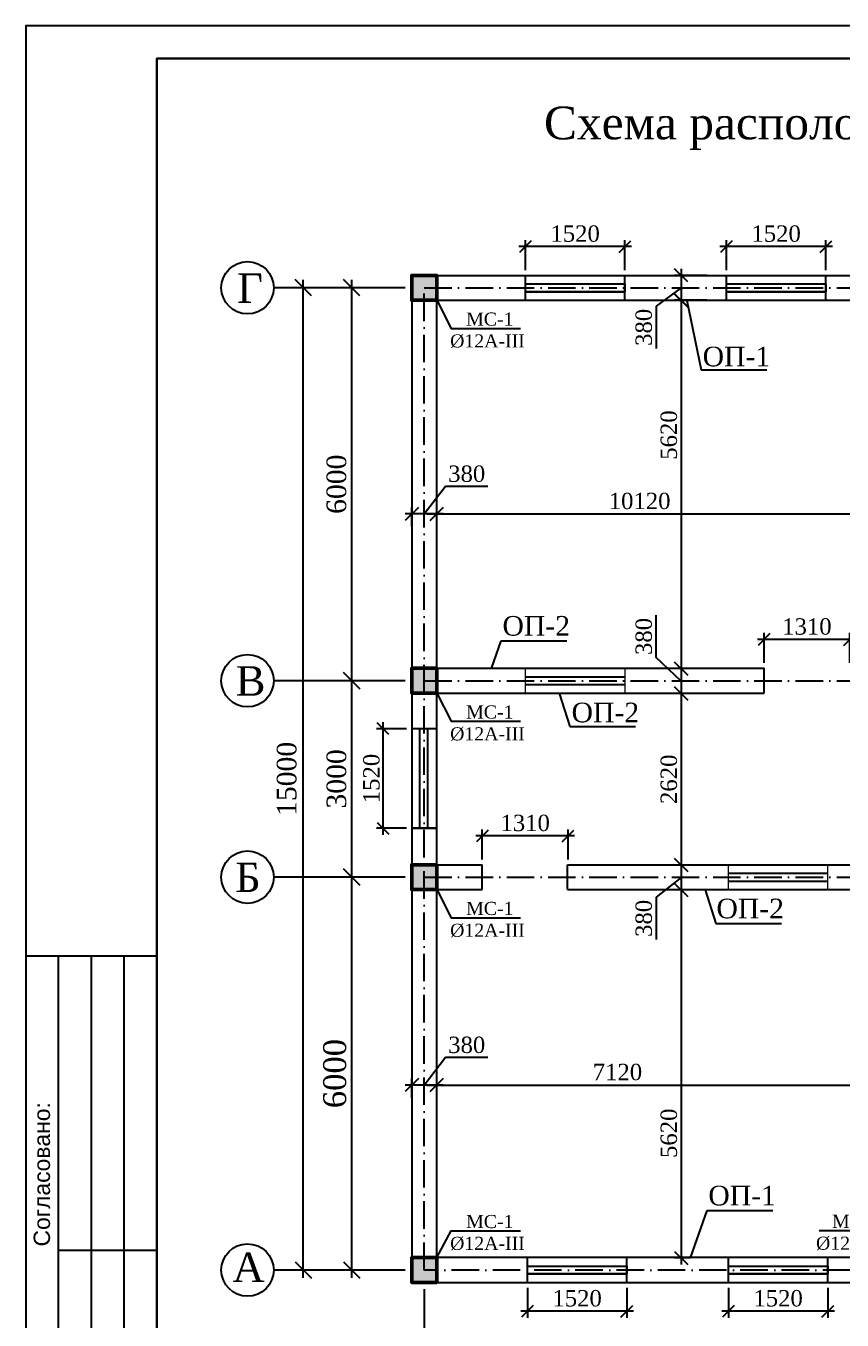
# Model space of a CAD drawing. Header units: millimetres. Extents: x 572274 to 2241483, y -888675 to -304135.
# Drawn here: x 1187025 to 1199493, y -635072 to -615307 of the extents above; entities that cross this region are included whole.
import ezdxf

# ---------------------------------------------------------------- set-up
doc = ezdxf.new("R2010")
doc.units = ezdxf.units.MM
for name, pattern in [('ACAD_ISO02W100', [15, 12, -3]), ('ACAD_ISO04W100', [30, 24, -3, 0, -3]), ('ACAD_ISO10W100', [18, 12, -3, 0, -3])]:
    doc.linetypes.add(name, pattern=pattern)
doc.layers.add('oc', color=10, linetype='ACAD_ISO04W100')
doc.layers.add('стены', color=250, linetype='Continuous', lineweight=30)
doc.styles.add('arial', font='arial.ttf', dxfattribs={"height": 300})
doc.styles.add('Arial Gyr', font='arial.ttf')
doc.styles.get("Standard").update_dxf_attribs({"font": 'isocpeur.ttf'})
doc.styles.add('WMF-Times New Roman0', font='times.ttf')
doc.dimstyles.new('ISO-25$0', dxfattribs={"dimtxt": 300, "dimasz": 200, "dimexe": 100, "dimexo": 300, "dimgap": 50, "dimtad": 1, "dimdec": 0, "dimtxsty": 'Standard', "dimblk": 'OBLIQUE', "dimcen": 250, "dimdle": 150, "dimadec": 0, "dimazin": 0, "dimtfac": 1, "dimtdec": 0, "dimtmove": 0, "dimatfit": 3, "dimldrblk": 'OBLIQUE', "dimfxl": 1.25, "dimarcsym": 0})

# ---------------------------------------------------------------- blocks, each defined once
blk = doc.blocks.new('shtamp cheti azu')
blk.add_line((455458, 81217), (457458, 81217))
at = {"lineweight": 25, "ltscale": 100}
for p, q in [((455958, 74717), (455958, 81217)), ((456458, 74717), (456458, 81217)), ((456958, 74717), (456958, 81217)), ((457458, 76717), (455958, 76717)), ((456258, 66217), (456258, 74717)), ((456758, 66217), (456758, 74717)), ((457458, 74702), (455458, 74702)), ((457458, 72217), (456258, 72217)), ((457458, 68717), (456258, 68717)), ((457458, 66217), (456258, 66217))]:
    blk.add_line(p, q, dxfattribs=at)
at = {"color": 1, "linetype": 'ACAD_ISO02W100', "lineweight": 5, "ltscale": 70, "char_height": 250, "attachment_point": 1, "rotation": 90, "style": 'arial'}
for s, insert in [('{\\fArial|b0|i0|c204|p34;Согласовано:}', (455576, 76776)), ('{\\fArial|b0|i0|c204|p34;Взам. инв. N}', (456376, 72315)), ('{\\fArial|b0|i0|c204|p34;Подпись и дата}', (456376, 68815)), ('{\\fArial|b0|i0|c204|p34;Инв. N подл.}', (456376, 66315))]:
    blk.add_mtext(s, dxfattribs=dict(at, insert=insert))
blk = doc.blocks.new('_Oblique')
at = {"color": 0, "linetype": 'ByBlock', "lineweight": -2}
blk.add_line((-0.5, -0.5), (0.5, 0.5), dxfattribs=at)
blk = doc.blocks.new('*D527')
at = {"color": 0, "lineweight": -2, "transparency": 16777216}
for p, q in [((1193110, -634597), (1193110, -635734)), ((1200610, -634796), (1200610, -635734)), ((1200730, -635614), (1192990, -635614))]:
    blk.add_line(p, q, dxfattribs=at)
at = {"layer": 'Defpoints', "color": 0, "lineweight": 25, "transparency": 16777216}
for p in [(1193110, -634497), (1200610, -634696), (1193110, -635614)]:
    blk.add_point(p, dxfattribs=at)
at = {"color": 0, "lineweight": -2, "transparency": 16777216, "xscale": 250, "yscale": 250, "zscale": 250, "rotation": 180}
blk.add_blockref('_Oblique', (1193110, -635614), dxfattribs=at)
at = {"color": 0, "lineweight": -2, "transparency": 16777216, "xscale": 250, "yscale": 250, "zscale": 250}
blk.add_blockref('_Oblique', (1200610, -635614), dxfattribs=at)
at = {"color": 0, "lineweight": 25, "transparency": 16777216, "insert": (1196860, -635381), "char_height": 300, "attachment_point": 5, "style": 'WMF-Times New Roman0'}
blk.add_mtext('7500', dxfattribs=at)
blk = doc.blocks.new('*D528')
at = {"color": 0, "lineweight": -2, "transparency": 16777216}
for p, q in [((1193110, -634597), (1193110, -636417)), ((1214110, -634597), (1214110, -636417)), ((1214230, -636297), (1192990, -636297))]:
    blk.add_line(p, q, dxfattribs=at)
at = {"layer": 'Defpoints', "color": 0, "lineweight": 25, "transparency": 16777216}
for p in [(1193110, -634497), (1214110, -634497), (1193110, -636297)]:
    blk.add_point(p, dxfattribs=at)
at = {"color": 0, "lineweight": -2, "transparency": 16777216, "xscale": 250, "yscale": 250, "zscale": 250, "rotation": 180}
blk.add_blockref('_Oblique', (1193110, -636297), dxfattribs=at)
at = {"color": 0, "lineweight": -2, "transparency": 16777216, "xscale": 250, "yscale": 250, "zscale": 250}
blk.add_blockref('_Oblique', (1214110, -636297), dxfattribs=at)
at = {"color": 0, "lineweight": 25, "transparency": 16777216, "insert": (1202559, -636044), "char_height": 300, "attachment_point": 5, "style": 'WMF-Times New Roman0'}
blk.add_mtext('21000', dxfattribs=at)
blk = doc.blocks.new('*D532')
at = {"color": 0, "lineweight": -2, "transparency": 16777216}
for p, q in [((1192820, -628307), (1191882, -628307)), ((1192002, -634427), (1192002, -628187)), ((1192820, -634307), (1191882, -634307))]:
    blk.add_line(p, q, dxfattribs=at)
at = {"layer": 'Defpoints', "color": 0, "lineweight": 25, "transparency": 16777216}
for p in [(1192002, -628307), (1192920, -628307), (1192920, -634307)]:
    blk.add_point(p, dxfattribs=at)
at = {"color": 0, "lineweight": -2, "transparency": 16777216, "xscale": 250, "yscale": 250, "zscale": 250}
for p, rotation in [((1192002, -628307), 90), ((1192002, -634307), 270)]:
    blk.add_blockref('_Oblique', p, dxfattribs=dict(at, rotation=rotation))
at = {"color": 0, "lineweight": 25, "transparency": 16777216, "insert": (1191744, -631307), "char_height": 300, "attachment_point": 5, "rotation": 90, "style": 'WMF-Times New Roman0'}
blk.add_mtext('{\\H1.1667x;6000}', dxfattribs=at)
blk = doc.blocks.new('*D533')
at = {"color": 0, "lineweight": -2, "transparency": 16777216}
for p, q in [((1192820, -625307), (1191882, -625307)), ((1192002, -628427), (1192002, -625187)), ((1192820, -628307), (1191882, -628307))]:
    blk.add_line(p, q, dxfattribs=at)
at = {"layer": 'Defpoints', "color": 0, "lineweight": 25, "transparency": 16777216}
for p in [(1192002, -625307), (1192920, -625307), (1192920, -628307)]:
    blk.add_point(p, dxfattribs=at)
at = {"color": 0, "lineweight": -2, "transparency": 16777216, "xscale": 250, "yscale": 250, "zscale": 250}
for p, rotation in [((1192002, -625307), 90), ((1192002, -628307), 270)]:
    blk.add_blockref('_Oblique', p, dxfattribs=dict(at, rotation=rotation))
at = {"color": 0, "lineweight": 25, "transparency": 16777216, "insert": (1191770, -626807), "char_height": 300, "attachment_point": 5, "rotation": 90, "style": 'WMF-Times New Roman0'}
blk.add_mtext('3000', dxfattribs=at)
blk = doc.blocks.new('*D534')
at = {"color": 0, "lineweight": -2, "transparency": 16777216}
for p, q in [((1192002, -625427), (1192002, -619187)), ((1192820, -619307), (1191882, -619307)), ((1192820, -625307), (1191882, -625307))]:
    blk.add_line(p, q, dxfattribs=at)
at = {"layer": 'Defpoints', "color": 0, "lineweight": 25, "transparency": 16777216}
for p in [(1192002, -619307), (1192920, -619307), (1192920, -625307)]:
    blk.add_point(p, dxfattribs=at)
at = {"color": 0, "lineweight": -2, "transparency": 16777216, "xscale": 250, "yscale": 250, "zscale": 250}
for p, rotation in [((1192002, -619307), 90), ((1192002, -625307), 270)]:
    blk.add_blockref('_Oblique', p, dxfattribs=dict(at, rotation=rotation))
at = {"color": 0, "lineweight": 25, "transparency": 16777216, "insert": (1191770, -622307), "char_height": 300, "attachment_point": 5, "rotation": 90, "style": 'WMF-Times New Roman0'}
blk.add_mtext('6000', dxfattribs=at)
blk = doc.blocks.new('*D535')
at = {"color": 0, "lineweight": -2, "transparency": 16777216}
for p, q in [((1191263, -634427), (1191263, -619187)), ((1192820, -619307), (1191143, -619307)), ((1192820, -634307), (1191143, -634307))]:
    blk.add_line(p, q, dxfattribs=at)
at = {"layer": 'Defpoints', "color": 0, "lineweight": 25, "transparency": 16777216}
for p in [(1191263, -619307), (1192920, -619307), (1192920, -634307)]:
    blk.add_point(p, dxfattribs=at)
at = {"color": 0, "lineweight": -2, "transparency": 16777216, "xscale": 250, "yscale": 250, "zscale": 250}
for p, rotation in [((1191263, -619307), 90), ((1191263, -634307), 270)]:
    blk.add_blockref('_Oblique', p, dxfattribs=dict(at, rotation=rotation))
at = {"color": 0, "lineweight": 25, "transparency": 16777216, "insert": (1191010, -626807), "char_height": 300, "attachment_point": 5, "rotation": 90, "style": 'WMF-Times New Roman0'}
blk.add_mtext('15000', dxfattribs=at)
blk = doc.blocks.new('*D548')
at = {"color": 0, "lineweight": -2, "transparency": 16777216}
for p, q in [((1194655, -619037), (1194655, -618578)), ((1196175, -619037), (1196175, -618578)), ((1196275, -618678), (1194555, -618678))]:
    blk.add_line(p, q, dxfattribs=at)
at = {"layer": 'Defpoints', "color": 0, "lineweight": 25, "transparency": 16777216}
for p in [(1194655, -618678), (1194655, -619117), (1196175, -619117)]:
    blk.add_point(p, dxfattribs=at)
at = {"color": 0, "lineweight": -2, "transparency": 16777216, "xscale": 180, "yscale": 180, "zscale": 180, "rotation": 180}
blk.add_blockref('_Oblique', (1194655, -618678), dxfattribs=at)
at = {"color": 0, "lineweight": -2, "transparency": 16777216, "xscale": 180, "yscale": 180, "zscale": 180}
blk.add_blockref('_Oblique', (1196175, -618678), dxfattribs=at)
at = {"color": 0, "lineweight": 25, "transparency": 16777216, "insert": (1195415, -618481), "char_height": 300, "attachment_point": 5, "style": 'WMF-Times New Roman0'}
blk.add_mtext('{\\H0.83333x;1520}', dxfattribs=at)
blk = doc.blocks.new('*D549')
at = {"color": 0, "lineweight": -2, "transparency": 16777216}
for p, q in [((1197725, -619037), (1197725, -618578)), ((1199245, -619037), (1199245, -618578)), ((1199345, -618678), (1197625, -618678))]:
    blk.add_line(p, q, dxfattribs=at)
at = {"layer": 'Defpoints', "color": 0, "lineweight": 25, "transparency": 16777216}
for p in [(1197725, -618678), (1197725, -619117), (1199245, -619117)]:
    blk.add_point(p, dxfattribs=at)
at = {"color": 0, "lineweight": -2, "transparency": 16777216, "xscale": 180, "yscale": 180, "zscale": 180, "rotation": 180}
blk.add_blockref('_Oblique', (1197725, -618678), dxfattribs=at)
at = {"color": 0, "lineweight": -2, "transparency": 16777216, "xscale": 180, "yscale": 180, "zscale": 180}
blk.add_blockref('_Oblique', (1199245, -618678), dxfattribs=at)
at = {"color": 0, "lineweight": 25, "transparency": 16777216, "insert": (1198485, -618481), "char_height": 300, "attachment_point": 5, "style": 'WMF-Times New Roman0'}
blk.add_mtext('{\\H0.83333x;1520}', dxfattribs=at)
blk = doc.blocks.new('*D536')
at = {"color": 0, "lineweight": -2, "transparency": 16777216}
for p, q in [((1194685, -634577), (1194685, -635037)), ((1196205, -634577), (1196205, -635037)), ((1196305, -634937), (1194585, -634937))]:
    blk.add_line(p, q, dxfattribs=at)
at = {"layer": 'Defpoints', "color": 0, "lineweight": 25, "transparency": 16777216}
for p in [(1194685, -634497), (1196205, -634497), (1194685, -634937)]:
    blk.add_point(p, dxfattribs=at)
at = {"color": 0, "lineweight": -2, "transparency": 16777216, "xscale": 180, "yscale": 180, "zscale": 180, "rotation": 180}
blk.add_blockref('_Oblique', (1194685, -634937), dxfattribs=at)
at = {"color": 0, "lineweight": -2, "transparency": 16777216, "xscale": 180, "yscale": 180, "zscale": 180}
blk.add_blockref('_Oblique', (1196205, -634937), dxfattribs=at)
at = {"color": 0, "lineweight": 25, "transparency": 16777216, "insert": (1195445, -634740), "char_height": 300, "attachment_point": 5, "style": 'WMF-Times New Roman0'}
blk.add_mtext('{\\H0.83333x;1520}', dxfattribs=at)
blk = doc.blocks.new('*D537')
at = {"color": 0, "lineweight": -2, "transparency": 16777216}
for p, q in [((1197755, -634577), (1197755, -635037)), ((1199275, -634577), (1199275, -635037)), ((1199375, -634937), (1197655, -634937))]:
    blk.add_line(p, q, dxfattribs=at)
at = {"layer": 'Defpoints', "color": 0, "lineweight": 25, "transparency": 16777216}
for p in [(1197755, -634497), (1199275, -634497), (1197755, -634937)]:
    blk.add_point(p, dxfattribs=at)
at = {"color": 0, "lineweight": -2, "transparency": 16777216, "xscale": 180, "yscale": 180, "zscale": 180, "rotation": 180}
blk.add_blockref('_Oblique', (1197755, -634937), dxfattribs=at)
at = {"color": 0, "lineweight": -2, "transparency": 16777216, "xscale": 180, "yscale": 180, "zscale": 180}
blk.add_blockref('_Oblique', (1199275, -634937), dxfattribs=at)
at = {"color": 0, "lineweight": 25, "transparency": 16777216, "insert": (1198515, -634740), "char_height": 300, "attachment_point": 5, "style": 'WMF-Times New Roman0'}
blk.add_mtext('{\\H0.83333x;1520}', dxfattribs=at)
blk = doc.blocks.new('*D542')
at = {"color": 0, "lineweight": -2, "transparency": 16777216}
for p, q in [((1199710, -624678), (1198200, -624678)), ((1198300, -625037), (1198300, -624578)), ((1199610, -625037), (1199610, -624578))]:
    blk.add_line(p, q, dxfattribs=at)
at = {"layer": 'Defpoints', "color": 0, "lineweight": 25, "transparency": 16777216}
for p in [(1198300, -624678), (1198300, -625117), (1199610, -625117)]:
    blk.add_point(p, dxfattribs=at)
at = {"color": 0, "lineweight": -2, "transparency": 16777216, "xscale": 180, "yscale": 180, "zscale": 180, "rotation": 180}
blk.add_blockref('_Oblique', (1198300, -624678), dxfattribs=at)
at = {"color": 0, "lineweight": -2, "transparency": 16777216, "xscale": 180, "yscale": 180, "zscale": 180}
blk.add_blockref('_Oblique', (1199610, -624678), dxfattribs=at)
at = {"color": 0, "lineweight": 25, "transparency": 16777216, "insert": (1198955, -624481), "char_height": 300, "attachment_point": 5, "style": 'WMF-Times New Roman0'}
blk.add_mtext('{\\H0.83333x;1310}', dxfattribs=at)
blk = doc.blocks.new('*D547')
at = {"color": 0, "lineweight": -2, "transparency": 16777216}
for p, q in [((1195407, -627678), (1193897, -627678)), ((1193997, -628037), (1193997, -627578)), ((1195307, -628037), (1195307, -627578))]:
    blk.add_line(p, q, dxfattribs=at)
at = {"layer": 'Defpoints', "color": 0, "lineweight": 25, "transparency": 16777216}
for p in [(1193997, -627678), (1193997, -628117), (1195307, -628117)]:
    blk.add_point(p, dxfattribs=at)
at = {"color": 0, "lineweight": -2, "transparency": 16777216, "xscale": 180, "yscale": 180, "zscale": 180, "rotation": 180}
blk.add_blockref('_Oblique', (1193997, -627678), dxfattribs=at)
at = {"color": 0, "lineweight": -2, "transparency": 16777216, "xscale": 180, "yscale": 180, "zscale": 180}
blk.add_blockref('_Oblique', (1195307, -627678), dxfattribs=at)
at = {"color": 0, "lineweight": 25, "transparency": 16777216, "insert": (1194652, -627481), "char_height": 300, "attachment_point": 5, "style": 'WMF-Times New Roman0'}
blk.add_mtext('{\\H0.83333x;1310}', dxfattribs=at)
blk = doc.blocks.new('*D878')
at = {"color": 0, "lineweight": -2, "transparency": 16777216}
for p, q in [((1193150, -622761), (1203570, -622761)), ((1193300, -622979), (1193300, -622611)), ((1203420, -622761), (1203420, -622611))]:
    blk.add_line(p, q, dxfattribs=at)
at = {"layer": 'Defpoints', "color": 0, "lineweight": 25, "transparency": 16777216}
for p in [(1203420, -622761), (1203420, -622761), (1193300, -623279)]:
    blk.add_point(p, dxfattribs=at)
at = {"color": 0, "lineweight": -2, "transparency": 16777216, "xscale": 200, "yscale": 200, "zscale": 200, "rotation": 180}
blk.add_blockref('_Oblique', (1193300, -622761), dxfattribs=at)
at = {"color": 0, "lineweight": -2, "transparency": 16777216, "xscale": 200, "yscale": 200, "zscale": 200}
blk.add_blockref('_Oblique', (1203420, -622761), dxfattribs=at)
at = {"color": 0, "lineweight": 25, "transparency": 16777216, "insert": (1196400, -622564), "char_height": 250, "attachment_point": 5, "style": 'WMF-Times New Roman0'}
blk.add_mtext('10120', dxfattribs=at)
blk = doc.blocks.new('*D879')
at = {"color": 0, "lineweight": -2, "transparency": 16777216}
for p, q in [((1193110, -622761), (1193436, -622336)), ((1193436, -622336), (1194081, -622336)), ((1193400, -622761), (1192820, -622761)), ((1192920, -622955), (1192920, -622661)), ((1193300, -622944), (1193300, -622661))]:
    blk.add_line(p, q, dxfattribs=at)
at = {"layer": 'Defpoints', "color": 0, "lineweight": 25, "transparency": 16777216}
for p in [(1192920, -622761), (1192920, -623255), (1193300, -623244)]:
    blk.add_point(p, dxfattribs=at)
at = {"color": 0, "lineweight": -2, "transparency": 16777216, "xscale": 200, "yscale": 200, "zscale": 200, "rotation": 180}
blk.add_blockref('_Oblique', (1192920, -622761), dxfattribs=at)
at = {"color": 0, "lineweight": -2, "transparency": 16777216, "xscale": 200, "yscale": 200, "zscale": 200}
blk.add_blockref('_Oblique', (1193300, -622761), dxfattribs=at)
at = {"color": 0, "lineweight": 25, "transparency": 16777216, "insert": (1193759, -622148), "char_height": 250, "attachment_point": 5, "style": 'WMF-Times New Roman0'}
blk.add_mtext('380', dxfattribs=at)
blk = doc.blocks.new('*D885')
at = {"color": 0, "lineweight": -2, "transparency": 16777216}
for p, q in [((1193300, -631700), (1193300, -631332)), ((1200420, -631666), (1200420, -631332)), ((1193150, -631482), (1200570, -631482))]:
    blk.add_line(p, q, dxfattribs=at)
at = {"layer": 'Defpoints', "color": 0, "lineweight": 25, "transparency": 16777216}
for p in [(1200420, -631482), (1193300, -632000), (1200420, -631966)]:
    blk.add_point(p, dxfattribs=at)
at = {"color": 0, "lineweight": -2, "transparency": 16777216, "xscale": 200, "yscale": 200, "zscale": 200, "rotation": 180}
blk.add_blockref('_Oblique', (1193300, -631482), dxfattribs=at)
at = {"color": 0, "lineweight": -2, "transparency": 16777216, "xscale": 200, "yscale": 200, "zscale": 200}
blk.add_blockref('_Oblique', (1200420, -631482), dxfattribs=at)
at = {"color": 0, "lineweight": 25, "transparency": 16777216, "insert": (1196061, -631285), "char_height": 250, "attachment_point": 5, "style": 'WMF-Times New Roman0'}
blk.add_mtext('7120', dxfattribs=at)
blk = doc.blocks.new('*D887')
at = {"color": 0, "lineweight": -2, "transparency": 16777216}
for p, q in [((1193110, -631482), (1193436, -631057)), ((1193436, -631057), (1194081, -631057)), ((1192920, -631677), (1192920, -631382)), ((1193300, -631666), (1193300, -631382)), ((1193400, -631482), (1192820, -631482))]:
    blk.add_line(p, q, dxfattribs=at)
at = {"layer": 'Defpoints', "color": 0, "lineweight": 25, "transparency": 16777216}
for p in [(1192920, -631482), (1192920, -631977), (1193300, -631966)]:
    blk.add_point(p, dxfattribs=at)
at = {"color": 0, "lineweight": -2, "transparency": 16777216, "xscale": 200, "yscale": 200, "zscale": 200, "rotation": 180}
blk.add_blockref('_Oblique', (1192920, -631482), dxfattribs=at)
at = {"color": 0, "lineweight": -2, "transparency": 16777216, "xscale": 200, "yscale": 200, "zscale": 200}
blk.add_blockref('_Oblique', (1193300, -631482), dxfattribs=at)
at = {"color": 0, "lineweight": 25, "transparency": 16777216, "insert": (1193759, -630870), "char_height": 250, "attachment_point": 5, "style": 'WMF-Times New Roman0'}
blk.add_mtext('380', dxfattribs=at)
blk = doc.blocks.new('*D892')
at = {"color": 0, "lineweight": -2, "transparency": 16777216}
for p, q in [((1197034, -619017), (1197034, -619597)), ((1197425, -619117), (1196934, -619117)), ((1197034, -619307), (1196651, -619588)), ((1196651, -619588), (1196651, -620234)), ((1197425, -619497), (1196934, -619497))]:
    blk.add_line(p, q, dxfattribs=at)
at = {"layer": 'Defpoints', "color": 0, "lineweight": 25, "transparency": 16777216}
for p in [(1197725, -619117), (1197034, -619497), (1197725, -619497)]:
    blk.add_point(p, dxfattribs=at)
at = {"color": 0, "lineweight": -2, "transparency": 16777216, "xscale": 200, "yscale": 200, "zscale": 200}
for p, rotation in [((1197034, -619117), 90), ((1197034, -619497), 270)]:
    blk.add_blockref('_Oblique', p, dxfattribs=dict(at, rotation=rotation))
at = {"color": 0, "lineweight": 25, "transparency": 16777216, "insert": (1196464, -619911), "char_height": 250, "attachment_point": 5, "rotation": 90, "style": 'WMF-Times New Roman0'}
blk.add_mtext('380', dxfattribs=at)
blk = doc.blocks.new('*D893')
at = {"color": 0, "lineweight": -2, "transparency": 16777216}
for p, q in [((1197034, -619403), (1197034, -625223)), ((1197425, -619503), (1196934, -619503)), ((1197212, -625123), (1196934, -625123))]:
    blk.add_line(p, q, dxfattribs=at)
at = {"layer": 'Defpoints', "color": 0, "lineweight": 25, "transparency": 16777216}
for p in [(1197725, -619503), (1197034, -625123), (1197512, -625123)]:
    blk.add_point(p, dxfattribs=at)
at = {"color": 0, "lineweight": -2, "transparency": 16777216, "xscale": 200, "yscale": 200, "zscale": 200}
for p, rotation in [((1197034, -619503), 90), ((1197034, -625123), 270)]:
    blk.add_blockref('_Oblique', p, dxfattribs=dict(at, rotation=rotation))
at = {"color": 0, "lineweight": 25, "transparency": 16777216, "insert": (1196847, -621556), "char_height": 250, "attachment_point": 5, "rotation": 90, "style": 'WMF-Times New Roman0'}
blk.add_mtext('5620', dxfattribs=at)
blk = doc.blocks.new('*D894')
at = {"color": 0, "lineweight": -2, "transparency": 16777216}
for p, q in [((1196651, -624955), (1196651, -624309)), ((1197034, -625313), (1196651, -624955)), ((1197212, -625123), (1196934, -625123)), ((1197034, -625023), (1197034, -625603)), ((1197218, -625503), (1196934, -625503))]:
    blk.add_line(p, q, dxfattribs=at)
at = {"layer": 'Defpoints', "color": 0, "lineweight": 25, "transparency": 16777216}
for p in [(1197512, -625123), (1197034, -625503), (1197518, -625503)]:
    blk.add_point(p, dxfattribs=at)
at = {"color": 0, "lineweight": -2, "transparency": 16777216, "xscale": 200, "yscale": 200, "zscale": 200}
for p, rotation in [((1197034, -625123), 90), ((1197034, -625503), 270)]:
    blk.add_blockref('_Oblique', p, dxfattribs=dict(at, rotation=rotation))
at = {"color": 0, "lineweight": 25, "transparency": 16777216, "insert": (1196464, -624632), "char_height": 250, "attachment_point": 5, "rotation": 90, "style": 'WMF-Times New Roman0'}
blk.add_mtext('380', dxfattribs=at)
blk = doc.blocks.new('*D895')
at = {"color": 0, "lineweight": -2, "transparency": 16777216}
for p, q in [((1197218, -625503), (1196934, -625503)), ((1197034, -625403), (1197034, -628223)), ((1197253, -628123), (1196934, -628123))]:
    blk.add_line(p, q, dxfattribs=at)
at = {"layer": 'Defpoints', "color": 0, "lineweight": 25, "transparency": 16777216}
for p in [(1197518, -625503), (1197034, -628123), (1197553, -628123)]:
    blk.add_point(p, dxfattribs=at)
at = {"color": 0, "lineweight": -2, "transparency": 16777216, "xscale": 200, "yscale": 200, "zscale": 200}
for p, rotation in [((1197034, -625503), 90), ((1197034, -628123), 270)]:
    blk.add_blockref('_Oblique', p, dxfattribs=dict(at, rotation=rotation))
at = {"color": 0, "lineweight": 25, "transparency": 16777216, "insert": (1196847, -626813), "char_height": 250, "attachment_point": 5, "rotation": 90, "style": 'WMF-Times New Roman0'}
blk.add_mtext('2620', dxfattribs=at)
blk = doc.blocks.new('*D896')
at = {"color": 0, "lineweight": -2, "transparency": 16777216}
for p, q in [((1197034, -628023), (1197034, -628603)), ((1197034, -628313), (1196651, -628615)), ((1197253, -628123), (1196934, -628123)), ((1197247, -628503), (1196934, -628503)), ((1196651, -628615), (1196651, -629260))]:
    blk.add_line(p, q, dxfattribs=at)
at = {"layer": 'Defpoints', "color": 0, "lineweight": 25, "transparency": 16777216}
for p in [(1197553, -628123), (1197034, -628503), (1197547, -628503)]:
    blk.add_point(p, dxfattribs=at)
at = {"color": 0, "lineweight": -2, "transparency": 16777216, "xscale": 200, "yscale": 200, "zscale": 200}
for p, rotation in [((1197034, -628123), 90), ((1197034, -628503), 270)]:
    blk.add_blockref('_Oblique', p, dxfattribs=dict(at, rotation=rotation))
at = {"color": 0, "lineweight": 25, "transparency": 16777216, "insert": (1196464, -628937), "char_height": 250, "attachment_point": 5, "rotation": 90, "style": 'WMF-Times New Roman0'}
blk.add_mtext('380', dxfattribs=at)
blk = doc.blocks.new('*D897')
at = {"color": 0, "lineweight": -2, "transparency": 16777216}
for p, q in [((1197247, -628503), (1196934, -628503)), ((1197034, -628403), (1197034, -634223)), ((1197178, -634123), (1196934, -634123))]:
    blk.add_line(p, q, dxfattribs=at)
at = {"layer": 'Defpoints', "color": 0, "lineweight": 25, "transparency": 16777216}
for p in [(1197547, -628503), (1197034, -634123), (1197478, -634123)]:
    blk.add_point(p, dxfattribs=at)
at = {"color": 0, "lineweight": -2, "transparency": 16777216, "xscale": 200, "yscale": 200, "zscale": 200}
for p, rotation in [((1197034, -628503), 90), ((1197034, -634123), 270)]:
    blk.add_blockref('_Oblique', p, dxfattribs=dict(at, rotation=rotation))
at = {"color": 0, "lineweight": 25, "transparency": 16777216, "insert": (1196847, -632219), "char_height": 250, "attachment_point": 5, "rotation": 90, "style": 'WMF-Times New Roman0'}
blk.add_mtext('5620', dxfattribs=at)
blk = doc.blocks.new('*D933')
at = {"color": 0, "lineweight": -2, "transparency": 16777216}
for p, q in [((1192481, -627661), (1192481, -625941)), ((1192840, -626041), (1192381, -626041)), ((1192840, -627561), (1192381, -627561))]:
    blk.add_line(p, q, dxfattribs=at)
at = {"layer": 'Defpoints', "color": 0, "lineweight": 25, "transparency": 16777216}
for p in [(1192481, -626041), (1192920, -626041), (1192920, -627561)]:
    blk.add_point(p, dxfattribs=at)
at = {"color": 0, "lineweight": -2, "transparency": 16777216, "xscale": 180, "yscale": 180, "zscale": 180}
for p, rotation in [((1192481, -626041), 90), ((1192481, -627561), 270)]:
    blk.add_blockref('_Oblique', p, dxfattribs=dict(at, rotation=rotation))
at = {"color": 0, "lineweight": 25, "transparency": 16777216, "insert": (1192304, -626801), "char_height": 300, "attachment_point": 5, "rotation": 90, "style": 'WMF-Times New Roman0'}
blk.add_mtext('{\\H0.83333x;1520}', dxfattribs=at)

msp = doc.modelspace()

# ---------------------------------------------------------------- hatches: boundary and pattern name
at = {"lineweight": 25}
h = msp.add_hatch(color=256, dxfattribs=at)
h.dxf.hatch_style = 1
h.paths.add_polyline_path([(1193300.32, -619117.26), (1192920.32, -619117.26), (1192920.32, -619497.26), (1193110.32, -619497.26), (1193300.32, -619497.26), (1193300.32, -619307.26)])
h = msp.add_hatch(color=256, dxfattribs=at)
h.dxf.hatch_style = 1
h.paths.add_polyline_path([(1193300.32, -625117.26), (1192920.32, -625117.26), (1192920.32, -625497.26), (1193110.32, -625497.26), (1193300.32, -625497.26), (1193300.32, -625307.26)])
h = msp.add_hatch(color=256, dxfattribs=at)
h.dxf.hatch_style = 1
h.paths.add_polyline_path([(1193300.32, -628117.26), (1192920.32, -628117.26), (1192920.32, -628497.26), (1193110.32, -628497.26), (1193300.32, -628497.26), (1193300.32, -628307.26)])
h = msp.add_hatch(color=256, dxfattribs=at)
h.dxf.hatch_style = 1
h.paths.add_polyline_path([(1193300.32, -634117.26), (1192920.32, -634117.26), (1192920.32, -634497.26), (1193110.32, -634497.26), (1193300.32, -634497.26), (1193300.32, -634307.26)])

# ---------------------------------------------------------------- linework, layer by layer
for p, q in [((1193300.32, -619117.26), (1200420.32, -619117.26)), ((1192002.379, -619307.26), (1190810.736, -619307.26)), ((1192920.32, -619497.26), (1192920.32, -625117.26)), ((1197118.887, -619502.667), (1197340.934, -620562.177)), ((1197340.934, -620562.177), (1198343.346, -620562.177)), ((1194136.089, -625122.667), (1194285.59, -624696.557)), ((1194285.59, -624696.557), (1195288.002, -624696.557)), ((1198300.32, -625497.26), (1198300.32, -625117.26)), ((1192002.379, -625307.26), (1190810.736, -625307.26)), ((1192920.32, -625497.26), (1192920.32, -628117.26)), ((1195173.314, -625497.26), (1195334.884, -626008.861)), ((1195334.884, -626008.861), (1196337.296, -626008.861)), ((1193292.587, -627560.556), (1192920.32, -627560.556)), ((1192002.379, -628307.26), (1190810.736, -628307.26)), ((1192920.32, -628497.26), (1192920.32, -634117.26)), ((1197402.001, -628502.667), (1197563.57, -629014.268)), ((1197563.57, -629014.268), (1198565.982, -629014.268)), ((1197175.754, -634122.667), (1197430.217, -633397.394)), ((1197430.217, -633397.394), (1198432.629, -633397.394)), ((1194685.32, -634497.26), (1194685.32, -634117.26)), ((1197755.32, -634497.26), (1197755.32, -634117.26)), ((1192002.379, -634307.26), (1190810.736, -634307.26)), ((1193300.32, -634497.26), (1200420.32, -634497.26))]:
    msp.add_line(p, q, dxfattribs=at)
at = {"color": 5, "lineweight": 25}
for p, q in [((1194655.32, -619247.26), (1196175.32, -619247.26)), ((1194655.32, -619367.26), (1196175.32, -619367.26)), ((1197725.32, -619247.26), (1199245.32, -619247.26)), ((1197725.32, -619367.26), (1199245.32, -619367.26)), ((1193042.587, -627560.556), (1193042.587, -626040.556)), ((1193162.587, -627560.556), (1193162.587, -626040.556)), ((1194685.32, -634247.26), (1196205.32, -634247.26)), ((1197755.32, -634247.26), (1199275.32, -634247.26)), ((1194685.32, -634367.26), (1196205.32, -634367.26)), ((1197755.32, -634367.26), (1199275.32, -634367.26))]:
    msp.add_line(p, q, dxfattribs=at)
at = {"color": 5}
for p, q in [((1194655.32, -625247.26), (1196175.32, -625247.26)), ((1194655.32, -625367.26), (1196175.32, -625367.26)), ((1197755.32, -628247.26), (1199275.32, -628247.26)), ((1197755.32, -628367.26), (1199275.32, -628367.26))]:
    msp.add_line(p, q, dxfattribs=at)
at = {"lineweight": 25, "ltscale": 100}
msp.add_lwpolyline([(1187025.359, -645007.415), (1229025.359, -645007.415), (1229025.359, -615307.415), (1187025.359, -615307.415)], close=True, dxfattribs=at)
at = {"color": 1, "lineweight": 30}
msp.add_lwpolyline([(1189025.359, -644507.415), (1228525.359, -644507.415), (1228525.359, -615807.415), (1189025.359, -615807.415)], close=True, dxfattribs=at)
at = {"color": 1, "lineweight": 50}
for points in [[(1193300.32, -619497.26), (1192920.32, -619497.26), (1192920.32, -619117.26), (1193300.32, -619117.26)], [(1193300.32, -625497.26), (1192920.32, -625497.26), (1192920.32, -625117.26), (1193300.32, -625117.26)], [(1193300.32, -628497.26), (1192920.32, -628497.26), (1192920.32, -628117.26), (1193300.32, -628117.26)], [(1193300.32, -634497.26), (1192920.32, -634497.26), (1192920.32, -634117.26), (1193300.32, -634117.26)]]:
    msp.add_lwpolyline(points, close=True, dxfattribs=at)
at = {"color": 5, "lineweight": 25}
for points in [[(1194655.32, -619247.26), (1196175.32, -619247.26), (1196175.32, -619367.26), (1194655.32, -619367.26)], [(1197725.32, -619247.26), (1199245.32, -619247.26), (1199245.32, -619367.26), (1197725.32, -619367.26)], [(1194685.32, -634247.26), (1196205.32, -634247.26), (1196205.32, -634367.26), (1194685.32, -634367.26)], [(1197755.32, -634247.26), (1199275.32, -634247.26), (1199275.32, -634367.26), (1197755.32, -634367.26)]]:
    msp.add_lwpolyline(points, close=True, dxfattribs=at)
at = {"lineweight": 25, "ltscale": 100}
for points in [[(1193300.32, -619497.26), (1193522.848, -619927.128), (1194579.788, -619927.128)], [(1193300.32, -625497.26), (1193522.848, -625927.128), (1194579.788, -625927.128)], [(1193300.32, -628497.26), (1193522.848, -628927.128), (1194579.788, -628927.128)], [(1193300.32, -634117.26), (1193522.848, -633708.21), (1194579.788, -633708.21)], [(1200420.32, -634117.26), (1200197.792, -633708.21), (1199140.852, -633708.21)]]:
    msp.add_lwpolyline(points, dxfattribs=at)
at = {"color": 1, "lineweight": 25}
for points in [[(1193300.32, -625497.26), (1192920.32, -625497.26), (1192920.32, -625117.26), (1193300.32, -625117.26)], [(1193300.32, -628497.26), (1192920.32, -628497.26), (1192920.32, -628117.26), (1193300.32, -628117.26)], [(1193300.32, -634497.26), (1192920.32, -634497.26), (1192920.32, -634117.26), (1193300.32, -634117.26)]]:
    msp.add_lwpolyline(points, close=True, dxfattribs=at)
at = {"lineweight": 25}
for centre in [(1190410.736, -619307.26), (1190410.736, -625307.26), (1190410.736, -628307.26), (1190410.736, -634307.26)]:
    msp.add_circle(centre, 400, dxfattribs=at)
at = {"layer": 'oc', "linetype": 'ACAD_ISO10W100', "lineweight": 25, "ltscale": 35}
for p, q in [((1193110.32, -619307.26), (1214110.32, -619307.26)), ((1193110.32, -634307.26), (1193110.32, -619307.26)), ((1193110.32, -625307.26), (1201990.32, -625307.26)), ((1193110.32, -628307.26), (1214110.32, -628307.26)), ((1214110.32, -634307.26), (1193110.32, -634307.26))]:
    msp.add_line(p, q, dxfattribs=at)
at = {"layer": 'стены', "color": 0, "linetype": 'ByBlock', "lineweight": 25, "ltscale": 3}
for p, q in [((1194655.32, -619497.26), (1194655.32, -619117.26)), ((1196175.32, -619497.26), (1196175.32, -619117.26)), ((1197725.32, -619497.26), (1197725.32, -619117.26)), ((1197725.32, -619497.26), (1197725.32, -619117.26)), ((1199245.32, -619497.26), (1199245.32, -619117.26)), ((1193300.32, -619497.26), (1200420.32, -619497.26)), ((1193300.32, -625117.26), (1193300.32, -619497.26)), ((1193300.32, -625117.26), (1198300.32, -625117.26)), ((1193300.32, -628117.26), (1193300.32, -625497.26)), ((1193300.32, -625497.26), (1198300.32, -625497.26)), ((1193292.587, -626040.556), (1192920.32, -626040.556)), ((1192920.32, -627560.556), (1193300.32, -627560.556)), ((1193300.32, -628117.26), (1193996.643, -628117.26)), ((1193996.643, -628497.26), (1193996.643, -628117.26)), ((1195296.643, -628117.26), (1201496.643, -628117.26)), ((1195296.643, -628497.26), (1195296.643, -628117.26)), ((1193300.32, -634117.26), (1193300.32, -628497.26)), ((1193300.32, -628497.26), (1193996.643, -628497.26)), ((1195296.643, -628497.26), (1201496.643, -628497.26)), ((1200420.32, -634117.26), (1193300.32, -634117.26)), ((1194685.32, -634497.26), (1194685.32, -634117.26)), ((1196205.32, -634497.26), (1196205.32, -634117.26)), ((1197755.32, -634497.26), (1197755.32, -634117.26)), ((1199275.32, -634497.26), (1199275.32, -634117.26))]:
    msp.add_line(p, q, dxfattribs=at)
at = {"layer": 'стены', "color": 0, "linetype": 'ByBlock', "lineweight": 0, "ltscale": 3}
for p, q in [((1194655.32, -625497.26), (1194655.32, -625117.26)), ((1196175.32, -625117.26), (1196175.32, -625497.26)), ((1197755.32, -628497.26), (1197755.32, -628117.26)), ((1197755.32, -628497.26), (1197755.32, -628117.26)), ((1199275.32, -628497.26), (1199275.32, -628117.26))]:
    msp.add_line(p, q, dxfattribs=at)

# ---------------------------------------------------------------- block references
msp.add_blockref('shtamp cheti azu', (731567.792, -710723.918))

# ---------------------------------------------------------------- texts
at = {"style": 'WMF-Times New Roman0'}
for s, insert, char_height, width, attachment_point in [('\\pt1000;Схема расположения монолитных сердечников 2-этажа.  ', (1194939.1, -616539.481), 500, 208341.72623, 1), ('ОП-1', (1197362.78, -620511.337), 300, 1184.53832, 7), ('ОП-2', (1194304.941, -624623.859), 300, 1184.53832, 7), ('ОП-2', (1195360.388, -625947.471), 300, 1184.53832, 7), ('ОП-2', (1197573.427, -628940.624), 300, 1184.53832, 7), ('ОП-1', (1197449.568, -633324.695), 300, 1184.53832, 7)]:
    msp.add_mtext(s, dxfattribs=dict(at, insert=insert, char_height=char_height, width=width, attachment_point=attachment_point))
at = {"lineweight": 25, "char_height": 250, "width": 7261.52664, "attachment_point": 7, "style": 'Arial Gyr'}
for insert in [(1193278.758, -620226.796), (1193278.758, -626226.796), (1193278.758, -629226.796), (1193278.758, -634007.878), (1198867.468, -634005.306)]:
    msp.add_mtext('{\\fTimes New Roman|b0|i0|c204|p18; \\H0.8x;     МС-1\\fTimes New Roman|b0|i0|c0|p18;\\P\\fTimes New Roman|b0|i0|c204|p18;   Ø12А-\\fTimes New Roman|b0|i0|c0|p18;III}', dxfattribs=dict(at, insert=insert))
at = {"layer": 'стены', "color": 0, "linetype": 'ByBlock', "lineweight": 25, "ltscale": 3, "char_height": 450, "width": 1369.00072, "attachment_point": 1, "style": 'WMF-Times New Roman0'}
for s, insert in [('Г', (1190253.024, -619086.995)), ('В', (1190231.001, -625085.432)), ('Б', (1190222.184, -628085.795)), ('А', (1190180.715, -634039.755))]:
    msp.add_mtext(s, dxfattribs=dict(at, insert=insert))

# ---------------------------------------------------------------- dimensions: what is measured, and where the dimension line sits
at = {"lineweight": 25}
for base, p1, p2, angle, text, override, picture, middle in [((1194655.32, -618677.781), (1196175.32, -619117.26), (1194655.32, -619117.26), 180, '{\\H0.83333x;<>}', {"dimasz": 180, "dimexo": 80, "dimgap": 70, "dimtxsty": 'WMF-Times New Roman0', "dimdle": 100, "dimfxl": 0.18, "dimarcsym": 1}, '*D548', (1195415.32, -618480.618)), ((1197725.32, -618677.781), (1199245.32, -619117.26), (1197725.32, -619117.26), 180, '{\\H0.83333x;<>}', {"dimasz": 180, "dimexo": 80, "dimgap": 70, "dimtxsty": 'WMF-Times New Roman0', "dimdle": 100, "dimfxl": 0.18, "dimarcsym": 1}, '*D549', (1198485.32, -618480.618)), ((1198300.32, -624677.781), (1199610.32, -625117.26), (1198300.32, -625117.26), 180, '{\\H0.83333x;<>}', {"dimasz": 180, "dimexo": 80, "dimgap": 70, "dimtxsty": 'WMF-Times New Roman0', "dimdle": 100, "dimfxl": 0.18, "dimarcsym": 1}, '*D542', (1198955.32, -624480.618)), ((1192480.84, -626040.556), (1192920.32, -627560.556), (1192920.32, -626040.556), 90, '{\\H0.83333x;<>}', {"dimasz": 180, "dimexo": 80, "dimtxsty": 'WMF-Times New Roman0', "dimdle": 100, "dimfxl": 0.18, "dimarcsym": 1}, '*D933', (1192303.678, -626800.556)), ((1193996.643, -627677.781), (1195306.643, -628117.26), (1193996.643, -628117.26), 180, '{\\H0.83333x;<>}', {"dimasz": 180, "dimexo": 80, "dimgap": 70, "dimtxsty": 'WMF-Times New Roman0', "dimdle": 100, "dimfxl": 0.18, "dimarcsym": 1}, '*D547', (1194651.643, -627480.618)), ((1192002.379, -628307.26), (1192920.32, -634307.26), (1192920.32, -628307.26), 90, '{\\H1.1667x;<>}', {"dimasz": 250, "dimexe": 120, "dimexo": 100, "dimgap": 80, "dimtxsty": 'WMF-Times New Roman0', "dimdle": 120, "dimarcsym": 1}, '*D532', (1191744.345, -631307.26)), ((1194685.32, -634936.74), (1196205.32, -634497.26), (1194685.32, -634497.26), 180, '{\\H0.83333x;<>}', {"dimasz": 180, "dimexo": 80, "dimgap": 70, "dimtxsty": 'WMF-Times New Roman0', "dimdle": 100, "dimfxl": 0.18, "dimarcsym": 1}, '*D536', (1195445.32, -634739.578)), ((1197755.32, -634936.74), (1199275.32, -634497.26), (1197755.32, -634497.26), 180, '{\\H0.83333x;<>}', {"dimasz": 180, "dimexo": 80, "dimgap": 70, "dimtxsty": 'WMF-Times New Roman0', "dimdle": 100, "dimfxl": 0.18, "dimarcsym": 1}, '*D537', (1198515.32, -634739.578))]:
    dim = msp.add_linear_dim(base=base, p1=p1, p2=p2, angle=angle, text=text, dimstyle='ISO-25$0', override=override, dxfattribs=at)
    dim.commit()
    dim.dimension.update_dxf_attribs({"geometry": picture, "text_midpoint": middle})
dim = msp.add_linear_dim(base=(1197033.948, -619497.26), p1=(1197725.32, -619117.26), p2=(1197725.32, -619497.26), angle=90, text='380', dimstyle='ISO-25$0', override={"dimtxt": 250, "dimgap": 60, "dimtxsty": 'WMF-Times New Roman0', "dimdle": 100, "dimtmove": 1, "dimfxl": 600, "dimfxlon": 1, "dimarcsym": 1}, dxfattribs=at)
dim.commit()
dim.dimension.update_dxf_attribs({"geometry": '*D892', "text_midpoint": (1196650.805, -619648.092), "dimtype": 160})
for base, p1, p2, angle, override, picture, middle in [((1191262.91, -619307.26), (1192920.32, -634307.26), (1192920.32, -619307.26), 90, {"dimasz": 250, "dimexe": 120, "dimexo": 100, "dimgap": 100, "dimtxsty": 'WMF-Times New Roman0', "dimdle": 120, "dimtmove": 1, "dimarcsym": 1}, '*D535', (1191010.314, -626807.26)), ((1192002.379, -619307.26), (1192920.32, -625307.26), (1192920.32, -619307.26), 90, {"dimasz": 250, "dimexe": 120, "dimexo": 100, "dimgap": 80, "dimtxsty": 'WMF-Times New Roman0', "dimdle": 120, "dimtmove": 1, "dimarcsym": 1}, '*D534', (1191769.783, -622307.26)), ((1192002.379, -625307.26), (1192920.32, -628307.26), (1192920.32, -625307.26), 90, {"dimasz": 250, "dimexe": 120, "dimexo": 100, "dimgap": 80, "dimtxsty": 'WMF-Times New Roman0', "dimdle": 120, "dimtmove": 1, "dimarcsym": 1}, '*D533', (1191769.783, -626807.26)), ((1197033.948, -628122.667), (1197518.021, -625502.667), (1197552.626, -628122.667), 90, {"dimtxt": 250, "dimgap": 60, "dimtxsty": 'WMF-Times New Roman0', "dimdle": 100, "dimtmove": 1, "dimfxl": 600, "dimfxlon": 1, "dimarcsym": 1}, '*D895', (1196846.785, -626812.667)), ((1193110.32, -635613.648), (1200610.32, -634695.707), (1193110.32, -634497.26), 180, {"dimasz": 250, "dimexe": 120, "dimexo": 100, "dimgap": 80, "dimtxsty": 'WMF-Times New Roman0', "dimdle": 120, "dimtmove": 1, "dimarcsym": 1}, '*D527', (1196860.32, -635380.62))]:
    dim = msp.add_linear_dim(base=base, p1=p1, p2=p2, angle=angle, dimstyle='ISO-25$0', override=override, dxfattribs=at)
    dim.commit()
    dim.dimension.update_dxf_attribs({"geometry": picture, "text_midpoint": middle})
for base, p1, p2, angle, override, picture, middle in [((1197033.948, -625122.667), (1197725.32, -619502.667), (1197512.11, -625122.667), 90, {"dimtxt": 250, "dimgap": 60, "dimtxsty": 'WMF-Times New Roman0', "dimdle": 100, "dimtmove": 1, "dimfxl": 600, "dimfxlon": 1, "dimarcsym": 1}, '*D893', (1197033.948, -621555.991)), ((1192920.32, -622760.927), (1193300.32, -623244.407), (1192920.32, -623255.158), 180, {"dimtxt": 250, "dimgap": 60, "dimtxsty": 'WMF-Times New Roman0', "dimdle": 100, "dimtmove": 1, "dimfxl": 600, "dimfxlon": 1, "dimarcsym": 1}, '*D879', (1193495.773, -622335.631)), ((1197033.948, -625502.667), (1197512.11, -625122.667), (1197518.021, -625502.667), 90, {"dimtxt": 250, "dimgap": 60, "dimtxsty": 'WMF-Times New Roman0', "dimdle": 100, "dimtmove": 1, "dimfxl": 600, "dimfxlon": 1, "dimarcsym": 1}, '*D894', (1196650.805, -624894.72)), ((1197033.948, -628502.667), (1197552.626, -628122.667), (1197546.702, -628502.667), 90, {"dimtxt": 250, "dimgap": 60, "dimtxsty": 'WMF-Times New Roman0', "dimdle": 100, "dimtmove": 1, "dimfxl": 600, "dimfxlon": 1, "dimarcsym": 1}, '*D896', (1196650.805, -628674.601)), ((1197033.948, -634122.667), (1197546.702, -628502.667), (1197478.38, -634122.667), 90, {"dimtxt": 250, "dimgap": 60, "dimtxsty": 'WMF-Times New Roman0', "dimdle": 100, "dimtmove": 1, "dimfxl": 600, "dimfxlon": 1, "dimarcsym": 1}, '*D897', (1197033.948, -632219.065)), ((1192920.32, -631482.422), (1193300.32, -631965.901), (1192920.32, -631976.653), 180, {"dimtxt": 250, "dimgap": 60, "dimtxsty": 'WMF-Times New Roman0', "dimdle": 100, "dimtmove": 1, "dimfxl": 600, "dimfxlon": 1, "dimarcsym": 1}, '*D887', (1193495.773, -631057.126)), ((1193110.32, -636296.525), (1214110.32, -634497.26), (1193110.32, -634497.26), 180, {"dimasz": 250, "dimexe": 120, "dimexo": 100, "dimgap": 100, "dimtxsty": 'WMF-Times New Roman0', "dimdle": 120, "dimtmove": 1, "dimarcsym": 1}, '*D528', (1202559.058, -636296.525))]:
    dim = msp.add_linear_dim(base=base, p1=p1, p2=p2, angle=angle, dimstyle='ISO-25$0', override=override, dxfattribs=at)
    dim.commit()
    dim.dimension.update_dxf_attribs({"geometry": picture, "text_midpoint": middle, "dimtype": 160})
for base, p1, p2, picture, middle in [((1203420.32, -622760.927), (1193300.32, -623278.944), (1203420.32, -622760.927), '*D878', (1196400.301, -622760.927)), ((1200420.32, -631482.422), (1193300.32, -632000.438), (1200420.32, -631965.901), '*D885', (1196061.394, -631482.422))]:
    dim = msp.add_linear_dim(base=base, p1=p1, p2=p2, dimstyle='ISO-25$0', override={"dimtxt": 250, "dimexe": 150, "dimgap": 70, "dimtxsty": 'WMF-Times New Roman0', "dimtmove": 1, "dimfxl": 600, "dimfxlon": 1, "dimarcsym": 1}, dxfattribs=at)
    dim.commit()
    dim.dimension.update_dxf_attribs({"geometry": picture, "text_midpoint": middle, "dimtype": 160})

doc.saveas('drawing.dxf')
